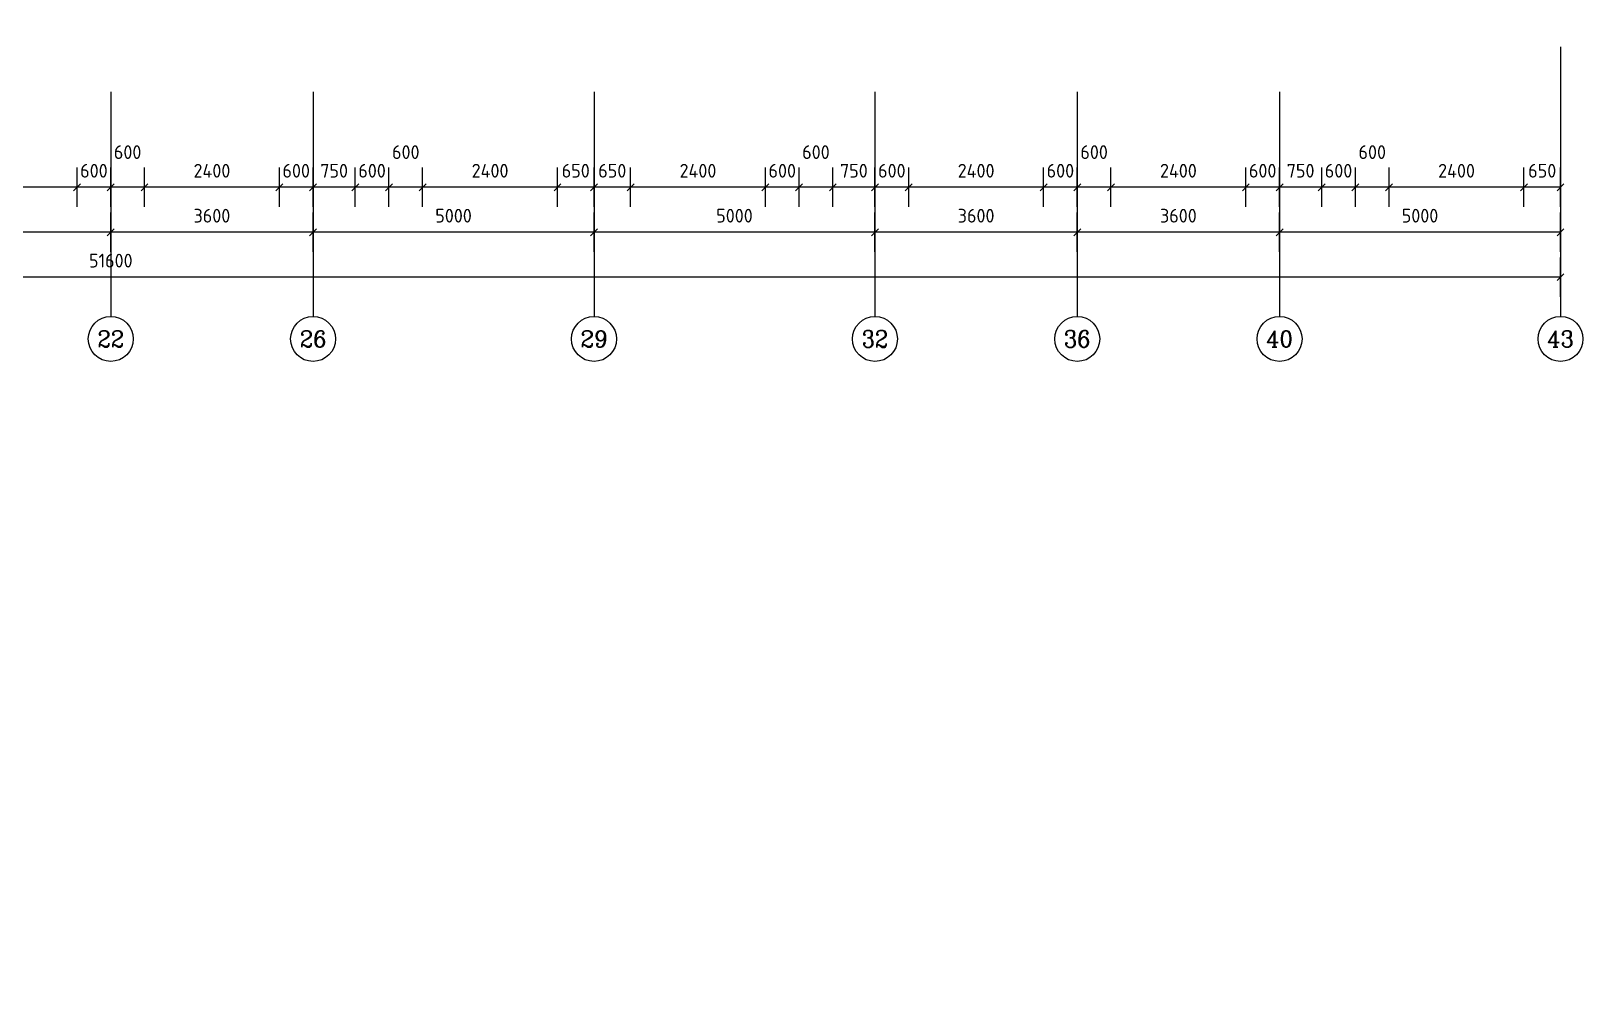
# Model space of a CAD drawing. Header units: millimetres. Extents: x -133666 to 228300, y -346623 to 180165.
# Drawn here: x -48374 to -20755, y -136518 to -119470 of the extents above; entities that cross this region are included whole.
import ezdxf
from ezdxf.enums import TextEntityAlignment as Align

# ---------------------------------------------------------------- set-up
doc = ezdxf.new("R2010")
doc.units = ezdxf.units.MM
doc.header["$LTSCALE"] = 1000
doc.layers.get('0').update_dxf_attribs({"linetype": 'CONTINUOUS'})
doc.layers.get('Defpoints').update_dxf_attribs({"color": 6, "linetype": 'CONTINUOUS'})
for name, color, linetype in [('AXIS_TEXT', 7, 'CONTINUOUS'), ('AXIS_轴号_A', 4, 'CONTINUOUS'), ('AXIS_轴文_A', 7, 'CONTINUOUS'), ('W-尺寸', 5, 'CONTINUOUS')]:
    doc.layers.add(name, color=color, linetype=linetype)
doc.styles.add('_TCH_AXIS', font='COMPLEX', dxfattribs={"bigfont": 'GBCBIG'})
doc.styles.add('CADReader_TextStyle', font='tssdeng.shx', dxfattribs={"height": 0.2, "bigfont": 'gbcbig.shx'})
doc.styles.add('COMPLEX', font='COMPLEX')
doc.styles.add('DIM', font='', dxfattribs={"width": 0.7})
doc.styles.get('DIM').set_extended_font_data('SimSun')
doc.dimstyles.new('50', dxfattribs={"dimscale": 50, "dimtxt": 2, "dimasz": 1, "dimexe": 1, "dimexo": 1, "dimgap": 1, "dimtad": 1, "dimdec": 0, "dimzin": 0, "dimdsep": 46, "dimtxsty": 'DIM', "dimblk": 'ARCHTICK', "dimcen": 0, "dimclrd": 5, "dimclre": 5, "dimclrt": 35, "dimadec": 0, "dimazin": 0, "dimtfac": 0.5, "dimtdec": 0, "dimtix": 1, "dimtmove": 2, "dimatfit": 2, "dimldrblk": 'A', "dimfxl": 0, "dimtolj": 1, "dimtzin": 0, "dimlwd": -1, "dimlwe": -1, "dimarcsym": 0})

# ---------------------------------------------------------------- blocks, each defined once
blk = doc.blocks.new('_ArchTick')
at = {"color": 0, "linetype": 'ByBlock', "const_width": 0.4}
blk.add_lwpolyline([(-0.5, -0.5), (0.5, 0.5)], dxfattribs=at)
blk = doc.blocks.new('*D693')
at = {"layer": 'Defpoints', "color": 0}
for p in [(-30904, -17973), (-32504, -150167), (-32504, -152367)]:
    blk.add_point(p, dxfattribs=at)
at = {"layer": 'W-尺寸', "color": 5}
for p, q in [((-32504, -152067), (-32504, -152417)), ((-30904, -152067), (-30904, -152417)), ((-30904, -152367), (-32504, -152367))]:
    blk.add_line(p, q, dxfattribs=at)
at = {"layer": 'W-尺寸', "color": 5, "xscale": 50, "yscale": 50, "zscale": 50, "rotation": 180}
blk.add_blockref('_ArchTick', (-32504, -152367), dxfattribs=at)
at = {"layer": 'W-尺寸', "color": 5, "xscale": 50, "yscale": 50, "zscale": 50}
blk.add_blockref('_ArchTick', (-30904, -152367), dxfattribs=at)
at = {"layer": 'W-尺寸', "color": 35, "insert": (-31704, -152267), "char_height": 100, "attachment_point": 5, "style": 'DIM'}
blk.add_mtext('\\A1;1600', dxfattribs=at)
blk = doc.blocks.new('A')
for p, q in [((-0.37, 0), (-2.13, 0)), ((-1.44, 1.15), (-1.09, 1.44)), ((-1.44, 1.15), (-0.37, 0)), ((-1.44, -1.15), (-0.37, 0)), ((-1.09, 1.44), (0, 0)), ((-1.09, -1.44), (0, 0)), ((-1.44, -1.15), (-1.09, -1.44))]:
    blk.add_line(p, q)
for points in [[(-1.44, 1.15), (-1.09, 1.44), (-0.37, 0), (0, 0)], [(-1.44, -1.15), (-1.09, -1.44), (-0.37, 0), (0, 0)]]:
    blk.add_solid(points)
blk = doc.blocks.new('_AXISO')
blk.add_circle((0, 0), 0.5)
at = {"layer": 'AXIS_TEXT', "style": 'COMPLEX', "width": 1.041667}
blk.add_attdef('A', text='', height=0.56, dxfattribs=at).set_placement((-0.25, -0.28), (0.25, -0.28), align=Align.FIT)

msp = doc.modelspace()

# ---------------------------------------------------------------- linework, layer by layer
at = {"layer": 'AXIS_轴号_A'}
for p, q in [((-46955, -120550.1), (-46955, -124550.1)), ((-43355, -120550.1), (-43355, -124550.1)), ((-38355, -120550.1), (-38355, -124550.1)), ((-33355, -120550.1), (-33355, -124550.1)), ((-29755, -120550.1), (-29755, -124550.1)), ((-26155, -120550.1), (-26155, -124550.1)), ((-21155, -120550.1), (-21155, -124550.1))]:
    msp.add_line(p, q, dxfattribs=at)
at = {"layer": 'AXIS_轴号_A', "linetype": 'Continuous'}
for points in [[(-21155, -119750.1), (-21155, -122250.1), (-72755, -122250.1), (-72755, -119750.1)], [(-21155, -120550.1), (-21155, -123850.1), (-72755, -123850.1), (-72755, -120550.1)], [(-21155, -120550.1), (-21155, -123050.1), (-72755, -123050.1), (-72755, -120550.1)], [(-47555, -122600.1), (-47555, -121900.1)], [(-46955, -122600.1), (-46955, -121900.1)], [(-46355, -122600.1), (-46355, -121900.1)], [(-43955, -122600.1), (-43955, -121900.1)], [(-43355, -122600.1), (-43355, -121900.1)], [(-42605, -122600.1), (-42605, -121900.1)], [(-42005, -122600.1), (-42005, -121900.1)], [(-41405, -122600.1), (-41405, -121900.1)], [(-39005, -122600.1), (-39005, -121900.1)], [(-38355, -122600.1), (-38355, -121900.1)], [(-37705, -122600.1), (-37705, -121900.1)], [(-35305, -122600.1), (-35305, -121900.1)], [(-34705, -122600.1), (-34705, -121900.1)], [(-34105, -122600.1), (-34105, -121900.1)], [(-33355, -122600.1), (-33355, -121900.1)], [(-32755, -122600.1), (-32755, -121900.1)], [(-30355, -122600.1), (-30355, -121900.1)], [(-29755, -122600.1), (-29755, -121900.1)], [(-29155, -122600.1), (-29155, -121900.1)], [(-26755, -122600.1), (-26755, -121900.1)], [(-26155, -122600.1), (-26155, -121900.1)], [(-25405, -122600.1), (-25405, -121900.1)], [(-24805, -122600.1), (-24805, -121900.1)], [(-24205, -122600.1), (-24205, -121900.1)], [(-21805, -122600.1), (-21805, -121900.1)], [(-21155, -122600.1), (-21155, -121900.1)], [(-47616.9, -122312), (-47493.2, -122188.2)], [(-47016.9, -122312), (-46893.2, -122188.2)], [(-46416.9, -122312), (-46293.2, -122188.2)], [(-44016.9, -122312), (-43893.2, -122188.2)], [(-43416.9, -122312), (-43293.2, -122188.2)], [(-42666.9, -122312), (-42543.2, -122188.2)], [(-42066.9, -122312), (-41943.2, -122188.2)], [(-41466.9, -122312), (-41343.2, -122188.2)], [(-39066.9, -122312), (-38943.2, -122188.2)], [(-38416.9, -122312), (-38293.2, -122188.2)], [(-37766.9, -122312), (-37643.2, -122188.2)], [(-35366.9, -122312), (-35243.2, -122188.2)], [(-34766.9, -122312), (-34643.2, -122188.2)], [(-34166.9, -122312), (-34043.2, -122188.2)], [(-33416.9, -122312), (-33293.2, -122188.2)], [(-32816.9, -122312), (-32693.2, -122188.2)], [(-30416.9, -122312), (-30293.2, -122188.2)], [(-29816.9, -122312), (-29693.2, -122188.2)], [(-29216.9, -122312), (-29093.2, -122188.2)], [(-26816.9, -122312), (-26693.2, -122188.2)], [(-26216.9, -122312), (-26093.2, -122188.2)], [(-25466.9, -122312), (-25343.2, -122188.2)], [(-24866.9, -122312), (-24743.2, -122188.2)], [(-24266.9, -122312), (-24143.2, -122188.2)], [(-21866.9, -122312), (-21743.2, -122188.2)], [(-21216.9, -122312), (-21093.2, -122188.2)], [(-46955, -123400.1), (-46955, -122700.1)], [(-43355, -123400.1), (-43355, -122700.1)], [(-38355, -123400.1), (-38355, -122700.1)], [(-33355, -123400.1), (-33355, -122700.1)], [(-29755, -123400.1), (-29755, -122700.1)], [(-26155, -123400.1), (-26155, -122700.1)], [(-21155, -123400.1), (-21155, -122700.1)], [(-47016.9, -123112), (-46893.2, -122988.2)], [(-43416.9, -123112), (-43293.2, -122988.2)], [(-38416.9, -123112), (-38293.2, -122988.2)], [(-33416.9, -123112), (-33293.2, -122988.2)], [(-29816.9, -123112), (-29693.2, -122988.2)], [(-26216.9, -123112), (-26093.2, -122988.2)], [(-21216.9, -123112), (-21093.2, -122988.2)], [(-21155, -124200.1), (-21155, -123500.1)], [(-21216.9, -123912), (-21093.2, -123788.2)]]:
    msp.add_lwpolyline(points, dxfattribs=at)

# ---------------------------------------------------------------- block references
at = {"layer": 'AXIS_轴号_A'}
ref = msp.add_blockref('_AXISO', (-46955, -124950.1), dxfattribs=dict(at, xscale=800, yscale=800, zscale=800))
ref.add_attrib('A', '22', dxfattribs={"layer": 'AXIS_轴文_A', "height": 294.28, "style": '_TCH_AXIS'}).set_placement((-47193.3, -125097.2), (-46716.8, -125097.2), align=Align.FIT)
ref = msp.add_blockref('_AXISO', (-43355, -124950.1), dxfattribs=dict(at, xscale=800, yscale=800, zscale=800))
ref.add_attrib('A', '26', dxfattribs={"layer": 'AXIS_轴文_A', "height": 294.28, "style": '_TCH_AXIS'}).set_placement((-43593.3, -125097.2), (-43116.8, -125097.2), align=Align.FIT)
ref = msp.add_blockref('_AXISO', (-38355, -124950.1), dxfattribs=dict(at, xscale=800, yscale=800, zscale=800))
ref.add_attrib('A', '29', dxfattribs={"layer": 'AXIS_轴文_A', "height": 294.28, "style": '_TCH_AXIS'}).set_placement((-38593.3, -125097.2), (-38116.8, -125097.2), align=Align.FIT)
ref = msp.add_blockref('_AXISO', (-33355, -124950.1), dxfattribs=dict(at, xscale=800, yscale=800, zscale=800))
ref.add_attrib('A', '32', dxfattribs={"layer": 'AXIS_轴文_A', "height": 300.65, "style": '_TCH_AXIS'}).set_placement((-33591.3, -125100.4), (-33118.8, -125100.4), align=Align.FIT)
ref = msp.add_blockref('_AXISO', (-29755, -124950.1), dxfattribs=dict(at, xscale=800, yscale=800, zscale=800))
ref.add_attrib('A', '36', dxfattribs={"layer": 'AXIS_轴文_A', "height": 300.65, "style": '_TCH_AXIS'}).set_placement((-29991.3, -125100.4), (-29518.8, -125100.4), align=Align.FIT)
ref = msp.add_blockref('_AXISO', (-26155, -124950.1), dxfattribs=dict(at, xscale=800, yscale=800, zscale=800))
ref.add_attrib('A', '40', dxfattribs={"layer": 'AXIS_轴文_A', "height": 288.12, "style": '_TCH_AXIS'}).set_placement((-26395.1, -125094.2), (-25915, -125094.2), align=Align.FIT)
ref = msp.add_blockref('_AXISO', (-21155, -124950.1), dxfattribs=dict(at, xscale=800, yscale=800, zscale=800))
ref.add_attrib('A', '43', dxfattribs={"layer": 'AXIS_轴文_A', "height": 288.12, "style": '_TCH_AXIS'}).set_placement((-21395.1, -125094.2), (-20915, -125094.2), align=Align.FIT)

# ---------------------------------------------------------------- texts
at = {"layer": 'AXIS_轴号_A', "color": 7, "style": 'CADReader_TextStyle'}
for s, p in [('600', (-46655, -121625.1)), ('600', (-41705, -121625.1)), ('600', (-34405, -121625.1)), ('600', (-29455, -121625.1)), ('600', (-24505, -121625.1)), ('600', (-47255, -121956.1)), ('2400', (-45155, -121956.1)), ('600', (-43655, -121956.1)), ('750', (-42980, -121956.1)), ('600', (-42305, -121956.1)), ('2400', (-40205, -121956.1)), ('650', (-38680, -121956.1)), ('650', (-38030, -121956.1)), ('2400', (-36505, -121956.1)), ('600', (-35005, -121956.1)), ('750', (-33730, -121956.1)), ('600', (-33055, -121956.1)), ('2400', (-31555, -121956.1)), ('600', (-30055, -121956.1)), ('2400', (-27955, -121956.1)), ('600', (-26455, -121956.1)), ('750', (-25780, -121956.1)), ('600', (-25105, -121956.1)), ('2400', (-23005, -121956.1)), ('650', (-21480, -121956.1)), ('3600', (-45155, -122756.1)), ('5000', (-40855, -122756.1)), ('5000', (-35855, -122756.1)), ('3600', (-31555, -122756.1)), ('3600', (-27955, -122756.1)), ('5000', (-23655, -122756.1)), ('51600', (-46955, -123556.1))]:
    msp.add_text(s, height=245, dxfattribs=at).set_placement(p, align=Align.MIDDLE)

# ---------------------------------------------------------------- dimensions: what is measured, and where the dimension line sits
at = {"layer": 'W-尺寸'}
dim = msp.add_linear_dim(base=(-32504.1, -152366.6), p1=(-30904.1, -17972.8), p2=(-32504.1, -150166.6), angle=180, dimstyle='50', dxfattribs=at)
dim.commit()
dim.dimension.update_dxf_attribs({"geometry": '*D693', "text_midpoint": (-31704.1, -152266.6)})

doc.saveas('drawing.dxf')
